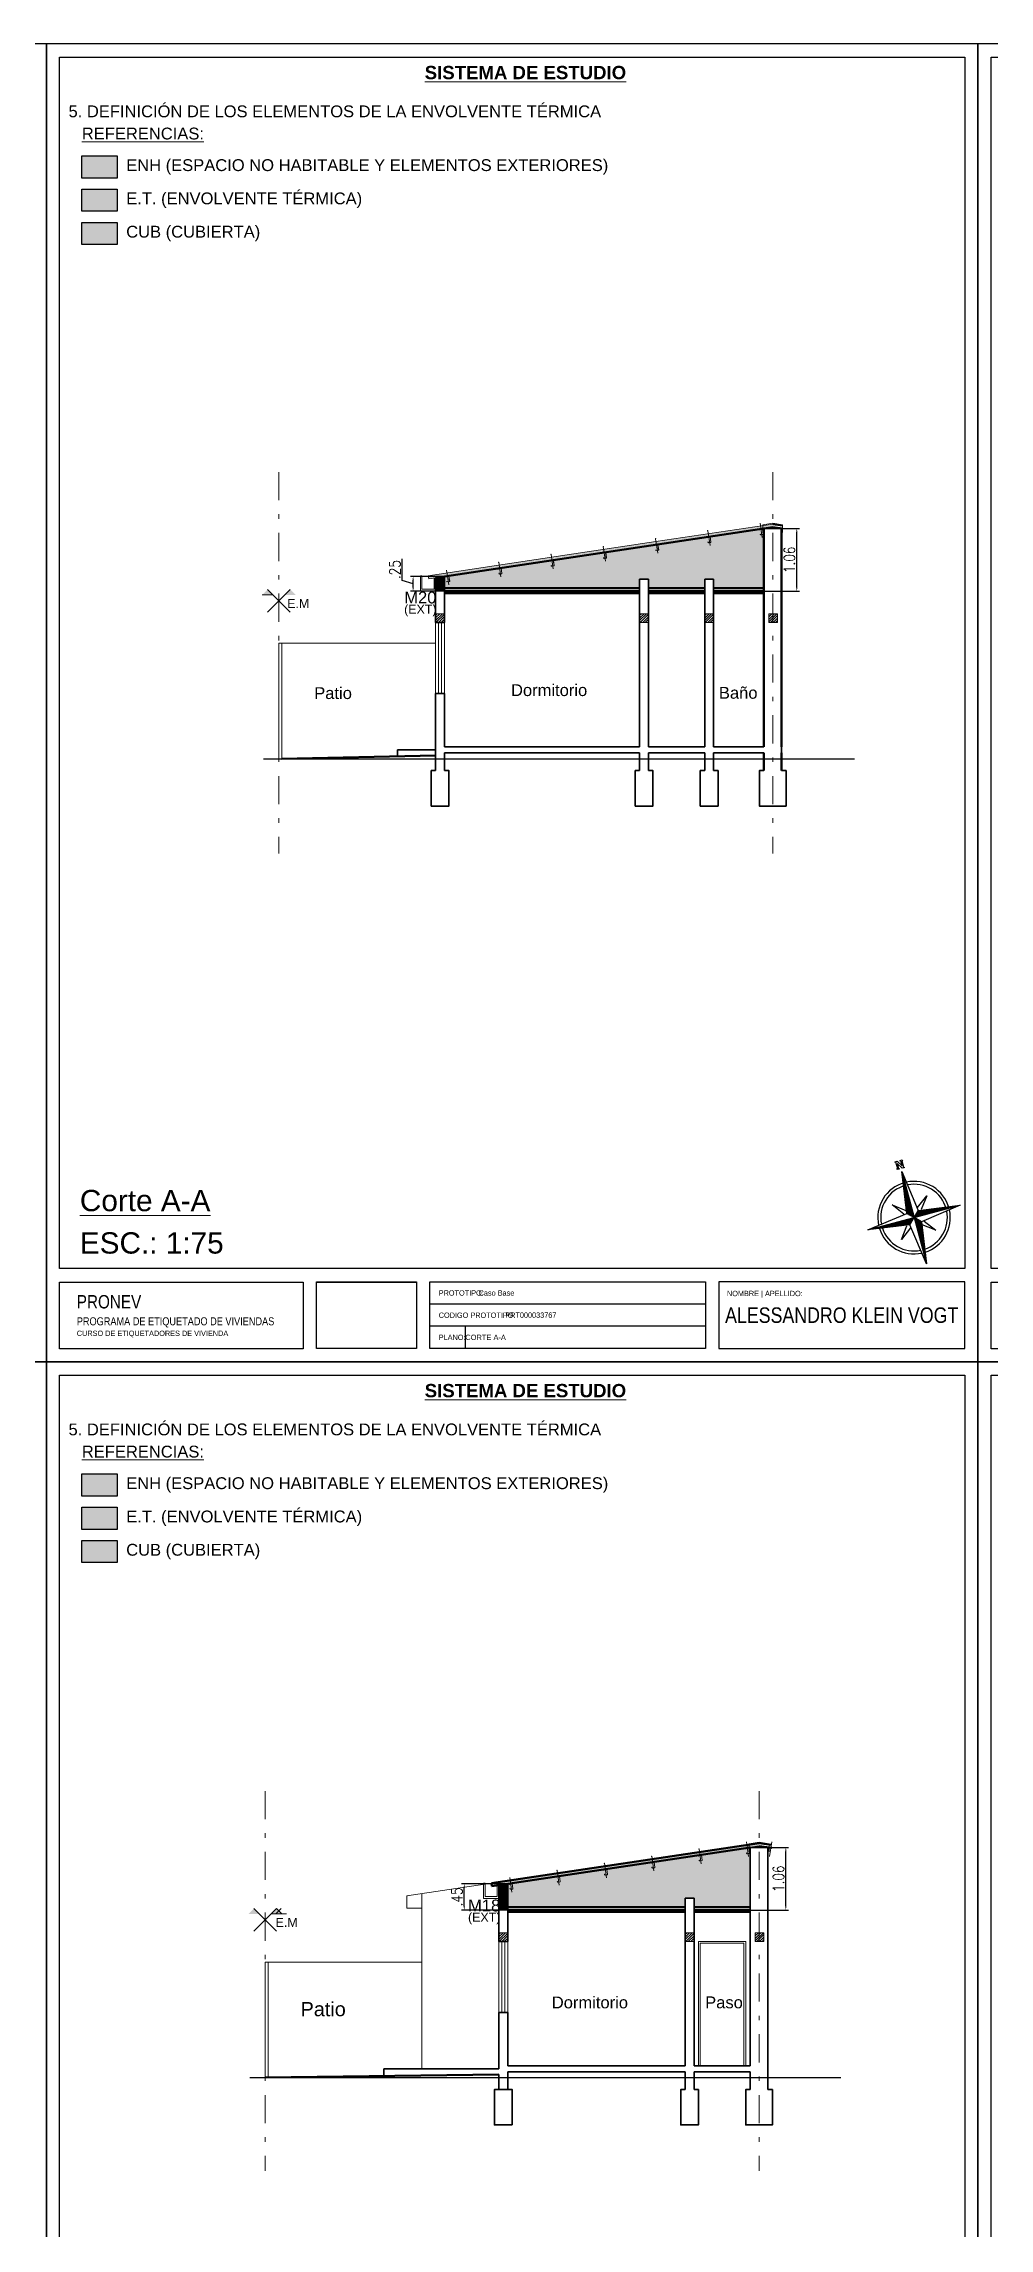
# Model space of a CAD drawing. Header units: millimetres. Extents: x 2761 to 3221, y 1635 to 1962.
# Drawn here: x 3072.72 to 3094.04, y 1783.25 to 1832.47 of the extents above; entities that cross this region are included whole.
import ezdxf
from ezdxf.enums import TextEntityAlignment as Align

# ---------------------------------------------------------------- set-up
doc = ezdxf.new("R2010")
doc.units = ezdxf.units.MM
doc.linetypes.add('DASHDOT', pattern=[25.4, 12.7, -6.35, 0, -6.35])
doc.layers.get('Defpoints').update_dxf_attribs({"lineweight": 5})
for name, color, linetype, lineweight in [('Aberturas', 239, 'Continuous', 18), ('Cotas', 8, 'Continuous', 15), ('Detalles', 3, 'Continuous', 15), ('Ejes', 3, 'DASHDOT', 13), ('Muros', 6, 'Continuous', 50), ('Muros de la envolvente térmica', 5, 'Continuous', 15), ('Textos', 3, 'Continuous', 9), ('Vistas', 1, 'Continuous', 20)]:
    doc.layers.add(name, color=color, linetype=linetype, lineweight=lineweight)
doc.layers.add('Cubiertas de la envolvente térmica', color=7, linetype='Continuous', lineweight=15, true_color=0xe69138)
doc.layers.add('Espacios No Habitables', color=7, linetype='Continuous', lineweight=15, true_color=0xb4a7d6)
doc.layers.add('No View', color=70, linetype='Continuous', plot=False)
doc.styles.add('cotas', font='romans.shx', dxfattribs={"width": 0.8})
doc.styles.get("Standard").update_dxf_attribs({"font": 'arial.ttf'})
doc.linetypes.add('ZIGZAG', pattern='A,0.00254,-5.08,[131,ltypeshp.shx,S=5.08,R=0,X=-5.08,Y=0],-10.16,[131,ltypeshp.shx,S=5.08,R=180,X=5.08,Y=0],-5.08', length=20.32254)
doc.dimstyles.new('Esc 1-75', dxfattribs={"dimtxt": 0.25, "dimasz": 0.09, "dimexe": 0.06, "dimexo": 0, "dimgap": 0.04, "dimtad": 1, "dimlfac": 0.75, "dimzin": 4, "dimdsep": 46, "dimtxsty": 'cotas', "dimcen": 2.5, "dimclrd": 7, "dimclre": 7, "dimclrt": 256, "dimaunit": 1, "dimadec": 0, "dimazin": 0, "dimtfac": 1, "dimtmove": 1, "dimatfit": 3, "dimfxl": 0.06, "dimarcsym": 0})
picture_1 = doc.add_image_def('image1.png', size_in_pixel=(356, 237))

# ---------------------------------------------------------------- blocks, each defined once
blk = doc.blocks.new('Rotulo-PRONEV')
at = {"ltscale": 4}
for p, q in [((14.857, 1.299), (8.644, 1.299)), ((14.857, 0.801), (8.644, 0.801))]:
    blk.add_line(p, q, dxfattribs=at)
for points in [[(20.701, 2.099), (0.299, 2.099), (0.299, 29.398), (20.701, 29.398)], [(0.299, 1.797), (5.789, 1.797), (5.789, 0.294), (0.299, 0.294)], [(14.857, 0.296), (8.644, 0.296), (8.644, 1.8), (14.857, 1.8)], [(20.701, 1.8), (15.156, 1.8), (15.156, 0.296), (20.701, 0.296)]]:
    blk.add_lwpolyline(points, close=True, dxfattribs=at)
at = {"layer": 'No View'}
blk.add_line((9.444, 0.801), (9.444, 0.296), dxfattribs=at)
for points in [[(0, 0), (21, 0), (21, 29.7), (0, 29.7)], [(6.088, 1.793), (8.345, 1.793), (8.345, 0.298), (6.088, 0.298)]]:
    blk.add_lwpolyline(points, close=True, dxfattribs=at)
at = {"lineweight": 0, "insert": (0.685, 1.503), "char_height": 0.1803, "width": 5.63699, "attachment_point": 1, "line_spacing_factor": 0.999934}
blk.add_mtext('{\\fArial Narrow|b0|i0|c0|p34;\\H1.66667x;PRONEV\\P\\H0.6x;PROGRAMA DE ETIQUETADO DE VIVIENDAS \\P\\H0.66667x;CURSO DE ETIQUETADORES DE VIVIENDA}', dxfattribs=at)
at = {"lineweight": 0, "line_spacing_factor": 0.999934}
for s, insert, char_height, attachment_point in [('{\\fArial Narrow|b0|i0|c0|p34;PROTOTIPO:}', (8.844, 1.55), 0.1202, 4), ('{\\fArial Narrow|b0|i0|c0|p34;Caso Base}', (9.744, 1.55), 0.1202, 4), ('{\\fArial Narrow|b0|i0|c0|p34;NOMBRE | APELLIDO:}', (15.342, 1.599), 0.1202, 1), ('{\\fArial Narrow|b0|i0|c0|p34;CODIGO PROTOTIPO}:', (8.844, 1.048), 0.1202, 4), ('{\\fArial Narrow|b0|i0|c0|p34;PRT000033767}', (10.344, 1.05), 0.1202, 4), ('{\\fArial Narrow|b0|i0|c0|p34;ALESSANDRO KLEIN VOGT}', (17.929, 1.048), 0.35, 5), ('{\\fArial Narrow|b0|i0|c0|p34;PLANO}:', (8.844, 0.55), 0.1202, 4)]:
    blk.add_mtext(s, dxfattribs=dict(at, insert=insert, char_height=char_height, attachment_point=attachment_point))
image = blk.add_image(picture_1, insert=(6.088, 0.298), size_in_units=(2.257, 1.502))
image.dxf.flags = 7
blk = doc.blocks.new('*X5')
at = {"color": 0, "linetype": 'ByBlock'}
for p, q in [((-217.53, 160.5), (-217.53, 160.5)), ((-217.52, 160.498), (-217.52, 160.5)), ((-217.51, 160.497), (-217.51, 160.5)), ((-217.5, 160.496), (-217.5, 160.5)), ((-217.49, 160.494), (-217.49, 160.5)), ((-217.48, 160.493), (-217.48, 160.5)), ((-217.47, 160.491), (-217.47, 160.5)), ((-217.46, 160.49), (-217.46, 160.5)), ((-217.45, 160.488), (-217.45, 160.5)), ((-217.44, 160.487), (-217.44, 160.5)), ((-217.43, 160.486), (-217.43, 160.5)), ((-217.42, 160.484), (-217.42, 160.5)), ((-217.41, 160.483), (-217.41, 160.5)), ((-217.4, 160.481), (-217.4, 160.5)), ((-217.39, 160.48), (-217.39, 160.5)), ((-217.38, 160.478), (-217.38, 160.5)), ((-217.37, 160.477), (-217.37, 160.5)), ((-217.36, 160.476), (-217.36, 160.5)), ((-217.35, 160.474), (-217.35, 160.5)), ((-217.34, 160.473), (-217.34, 160.5)), ((-217.33, 160.471), (-217.33, 160.5)), ((-217.32, 160.47), (-217.32, 160.5)), ((-217.31, 160.468), (-217.31, 160.5)), ((-217.3, 160.467), (-217.3, 160.5)), ((-217.29, 160.466), (-217.29, 160.5)), ((-217.28, 160.464), (-217.28, 160.5)), ((-217.27, 160.463), (-217.27, 160.5)), ((-217.26, 160.461), (-217.26, 160.5)), ((-217.25, 160.46), (-217.25, 160.5)), ((-217.24, 160.458), (-217.24, 160.5)), ((-217.23, 160.457), (-217.23, 160.5)), ((-217.22, 160.456), (-217.22, 160.5)), ((-217.21, 160.454), (-217.21, 160.5)), ((-217.2, 160.453), (-217.2, 160.5)), ((-217.19, 160.451), (-217.19, 160.5)), ((-217.18, 160.45), (-217.18, 160.5)), ((-217.17, 160.448), (-217.17, 160.5)), ((-217.16, 160.447), (-217.16, 160.5)), ((-217.15, 160.446), (-217.15, 160.5)), ((-217.14, 160.444), (-217.14, 160.5)), ((-217.13, 160.443), (-217.13, 160.5)), ((-217.12, 160.441), (-217.12, 160.5)), ((-217.11, 160.44), (-217.11, 160.5)), ((-217.1, 160.438), (-217.1, 160.5)), ((-217.09, 160.441), (-217.09, 160.5)), ((-217.08, 160.451), (-217.08, 160.5)), ((-217.07, 160.461), (-217.07, 160.5)), ((-217.06, 160.471), (-217.06, 160.5)), ((-217.05, 160.481), (-217.05, 160.5)), ((-217.04, 160.491), (-217.04, 160.5))]:
    blk.add_line(p, q, dxfattribs=at)
blk = doc.blocks.new('Sbpln014')
at = {"color": 0, "linetype": 'ByBlock'}
for p, q in [((-0.156, 0.156), (0, 1.25)), ((0, 1.25), (0.156, 0.156)), ((0, 1.25), (0, 0)), ((-1.25, 0), (-0.156, 0.156)), ((-0.156, -0.156), (-1.25, 0)), ((0, 0), (-1.25, 0)), ((-0.234, 0.156), (-0.469, 0.469)), ((-0.469, 0.469), (-0.156, 0.234)), ((-0.156, 0.156), (0, 0)), ((-0.156, -0.156), (0, 0)), ((0, 0), (0.156, 0.156)), ((0, 0), (0.156, -0.156)), ((0, 0), (0, -1.25)), ((1.25, 0), (0, 0)), ((0.156, 0.234), (0.469, 0.469)), ((0.156, 0.156), (1.25, 0)), ((0.469, 0.469), (0.234, 0.156)), ((-0.469, -0.469), (-0.234, -0.156)), ((-0.156, -0.234), (-0.469, -0.469)), ((0, -1.25), (-0.156, -0.156)), ((0.156, -0.156), (0, -1.25)), ((1.25, 0), (0.156, -0.156)), ((0.469, -0.469), (0.156, -0.234)), ((0.234, -0.156), (0.469, -0.469))]:
    blk.add_line(p, q, dxfattribs=at)
blk.add_lwpolyline([(1.348, 0.064), (1.348, 0.044), (1.328, 0.044), (1.328, 0.103), (1.348, 0.103), (1.348, 0.083), (1.523, 0.083), (1.523, 0.103), (1.543, 0.103), (1.543, 0.044), (1.387, -0.053), (1.523, -0.053), (1.523, -0.034), (1.543, -0.034), (1.543, -0.092), (1.523, -0.092), (1.523, -0.073), (1.348, -0.073), (1.348, -0.092), (1.328, -0.092), (1.328, -0.034), (1.484, 0.064), (1.348, 0.064)], dxfattribs=at)
for radius, start, end in [(0.95, 92.5891, 177.4109), (0.873, 93.5464, 176.4536), (0.95, 0, 87.4109), (0.873, 0, 86.4536), (0.95, 182.5891, 267.4109), (0.873, 183.5464, 266.4536), (0.95, 270, 357.4109), (0.873, 270, 356.4536)]:
    blk.add_arc((0, 0), radius, start, end, dxfattribs=at)
for p, xscale, yscale, zscale, rotation in [((-401.25, -542.578), 2.499999999999996, 2.499999999999996, 2.499999999999996, 270), ((-542.578, 401.25), 2.5, 2.5, 2.5, 180), ((401.25, 542.578), 2.5, 2.5, 2.5, 90)]:
    blk.add_blockref('*X5', p, dxfattribs=dict(at, xscale=xscale, yscale=yscale, zscale=zscale, rotation=rotation))
at = {"color": 0, "linetype": 'ByBlock', "xscale": 2.5, "yscale": 2.5, "zscale": 2.5}
blk.add_blockref('*X5', (542.578, -401.25), dxfattribs=at)
blk = doc.blocks.new('PCF C N10')
at = {"color": 0}
for p, q in [((-0.025, 0.008), (-0.025, 0.092)), ((-0.023, 0.008), (-0.023, 0.092)), ((0.017, 0.1), (-0.017, 0.1)), ((0.017, 0.098), (-0.017, 0.098)), ((0.017, 0.002), (-0.017, 0.002)), ((0.017, 0), (-0.017, 0)), ((0.023, 0.085), (0.023, 0.092)), ((0.023, 0.085), (0.025, 0.085)), ((0.023, 0.008), (0.023, 0.015)), ((0.023, 0.015), (0.025, 0.015)), ((0.025, 0.085), (0.025, 0.092)), ((0.025, 0.008), (0.025, 0.015))]:
    blk.add_line(p, q, dxfattribs=at)
for centre, radius, start, end in [((-0.017, 0.092), 0.008, 90, 180), ((-0.017, 0.008), 0.008, 180, 270), ((-0.017, 0.092), 0.006, 90, 180), ((-0.017, 0.008), 0.006, 180, 270), ((0.017, 0.092), 0.008, 360, 90), ((0.017, 0.092), 0.006, 360, 90), ((0.017, 0.008), 0.008, 270, 360), ((0.017, 0.008), 0.006, 270, 360)]:
    blk.add_arc(centre, radius, start, end, dxfattribs=at)
blk = doc.blocks.new('*D378')
at = {"layer": 'Defpoints', "color": 0, "transparency": 16777216}
for p in [(3082.203, 1791.009), (3083.183, 1791.009), (3083.183, 1790.413)]:
    blk.add_point(p, dxfattribs=at)
at = {"layer": 'No View', "color": 7, "lineweight": -2, "transparency": 16777216}
for p, q in [((3083.183, 1791.009), (3082.143, 1791.009)), ((3082.203, 1790.503), (3082.203, 1790.919)), ((3083.183, 1790.413), (3082.143, 1790.413))]:
    blk.add_line(p, q, dxfattribs=at)
at = {"layer": 'No View', "color": 7, "transparency": 16777216}
for points in [[(3082.188, 1790.919), (3082.218, 1790.919), (3082.203, 1791.009)], [(3082.188, 1790.503), (3082.218, 1790.503), (3082.203, 1790.413)]]:
    blk.add_solid(points, dxfattribs=at)
at = {"layer": 'No View', "transparency": 16777216, "insert": (3082.038, 1790.711), "char_height": 0.25, "attachment_point": 5, "rotation": 90, "style": 'cotas'}
blk.add_mtext('.45', dxfattribs=at)
blk = doc.blocks.new('*D379')
at = {"layer": 'Defpoints', "color": 0, "transparency": 16777216}
for p in [(3088.65, 1791.829), (3089.452, 1791.829), (3088.65, 1790.413)]:
    blk.add_point(p, dxfattribs=at)
at = {"layer": 'No View', "color": 7, "lineweight": -2, "transparency": 16777216}
for p, q in [((3088.65, 1791.829), (3089.512, 1791.829)), ((3089.452, 1790.503), (3089.452, 1791.739)), ((3088.65, 1790.413), (3089.512, 1790.413))]:
    blk.add_line(p, q, dxfattribs=at)
at = {"layer": 'No View', "color": 7, "transparency": 16777216}
for points in [[(3089.437, 1791.739), (3089.467, 1791.739), (3089.452, 1791.829)], [(3089.437, 1790.503), (3089.467, 1790.503), (3089.452, 1790.413)]]:
    blk.add_solid(points, dxfattribs=at)
at = {"layer": 'No View', "transparency": 16777216, "insert": (3089.287, 1791.121), "char_height": 0.25, "attachment_point": 5, "rotation": 90, "style": 'cotas'}
blk.add_mtext('1.06', dxfattribs=at)
blk = doc.blocks.new('*D380')
at = {"layer": 'Cotas', "color": 7, "lineweight": -2, "transparency": 16777216}
for p, q in [((3080.805, 1820.375), (3080.805, 1820.864)), ((3081.05, 1820.301), (3080.805, 1820.375)), ((3081.757, 1820.469), (3080.99, 1820.469)), ((3081.05, 1820.223), (3081.05, 1820.379)), ((3081.757, 1820.133), (3080.99, 1820.133))]:
    blk.add_line(p, q, dxfattribs=at)
at = {"layer": 'Cotas', "color": 7, "transparency": 16777216}
for points in [[(3081.035, 1820.379), (3081.065, 1820.379), (3081.05, 1820.469)], [(3081.035, 1820.223), (3081.065, 1820.223), (3081.05, 1820.133)]]:
    blk.add_solid(points, dxfattribs=at)
at = {"layer": 'Defpoints', "color": 0, "transparency": 16777216}
for p in [(3081.05, 1820.469), (3081.757, 1820.469), (3081.757, 1820.133)]:
    blk.add_point(p, dxfattribs=at)
at = {"layer": 'Cotas', "transparency": 16777216, "insert": (3080.64, 1820.62), "char_height": 0.25, "attachment_point": 5, "rotation": 90, "style": 'cotas'}
blk.add_mtext('.25', dxfattribs=at)
blk = doc.blocks.new('*D381')
at = {"layer": 'Cotas', "color": 7, "lineweight": -2, "transparency": 16777216}
for p, q in [((3088.957, 1821.549), (3089.759, 1821.549)), ((3089.699, 1820.223), (3089.699, 1821.459)), ((3088.957, 1820.133), (3089.759, 1820.133))]:
    blk.add_line(p, q, dxfattribs=at)
at = {"layer": 'Cotas', "color": 7, "transparency": 16777216}
for points in [[(3089.684, 1821.459), (3089.714, 1821.459), (3089.699, 1821.549)], [(3089.684, 1820.223), (3089.714, 1820.223), (3089.699, 1820.133)]]:
    blk.add_solid(points, dxfattribs=at)
at = {"layer": 'Defpoints', "color": 0, "transparency": 16777216}
for p in [(3088.957, 1821.549), (3089.699, 1821.549), (3088.957, 1820.133)]:
    blk.add_point(p, dxfattribs=at)
at = {"layer": 'Cotas', "transparency": 16777216, "insert": (3089.534, 1820.841), "char_height": 0.25, "attachment_point": 5, "rotation": 90, "style": 'cotas'}
blk.add_mtext('1.06', dxfattribs=at)

msp = doc.modelspace()

# ---------------------------------------------------------------- hatches: boundary and pattern name
at = {"layer": 'Cubiertas de la envolvente térmica', "lineweight": 20, "transparency": 33554559}
h = msp.add_hatch(color=256, dxfattribs=at)
h.dxf.hatch_style = 1
h.paths.add_polyline_path([(3074.382, 1828.445), (3073.582, 1828.445), (3073.582, 1827.945), (3074.382, 1827.945)])
h = msp.add_hatch(color=256, dxfattribs=at)
h.dxf.hatch_style = 1
h.paths.add_polyline_path([(3087.624, 1820.133), (3086.357, 1820.133), (3086.357, 1820.093), (3087.624, 1820.093)])
h.paths.add_polyline_path([(3088.957, 1820.133), (3087.824, 1820.133), (3087.824, 1820.093), (3088.957, 1820.093)])
h.paths.add_polyline_path([(3086.157, 1820.133), (3081.757, 1820.133), (3081.757, 1820.093), (3086.157, 1820.093)])
h = msp.add_hatch(color=256, dxfattribs=at)
h.dxf.hatch_style = 1
h.paths.add_polyline_path([(3074.382, 1798.745), (3073.582, 1798.745), (3073.582, 1798.245), (3074.382, 1798.245)])
h = msp.add_hatch(color=256, dxfattribs=at)
h.dxf.hatch_style = 1
h.paths.add_polyline_path([(3087.183, 1790.413), (3083.183, 1790.413), (3083.183, 1790.373), (3087.183, 1790.373)])
h.paths.add_polyline_path([(3088.65, 1790.413), (3087.383, 1790.413), (3087.383, 1790.373), (3088.65, 1790.373)])
at = {"layer": 'Detalles', "lineweight": 20, "true_color": 0xc7c8ca}
h = msp.add_hatch(dxfattribs=at)
h.set_pattern_fill('_USER', color=9, scale=0.039999, angle=45, pattern_type=0)
h.set_pattern_definition([(45, (2850.59086, 580.14326), (-0.0282835641, 0.0282835641), [])])
h.paths.add_polyline_path([(3081.557, 1819.627), (3081.557, 1819.427), (3081.757, 1819.427), (3081.757, 1819.627)])
h = msp.add_hatch(dxfattribs=at)
h.set_pattern_fill('_USER', color=9, scale=0.039999, angle=45, pattern_type=0)
h.set_pattern_definition([(45, (2846.257635, 580.14326), (-0.0282835641, 0.0282835641), [])])
h.paths.add_polyline_path([(3086.157, 1819.627), (3086.157, 1819.427), (3086.357, 1819.427), (3086.357, 1819.627)])
h = msp.add_hatch(dxfattribs=at)
h.set_pattern_fill('_USER', color=9, scale=0.039999, angle=45, pattern_type=0)
h.set_pattern_definition([(45, (2847.724265, 580.14326), (-0.0282835641, 0.0282835641), [])])
h.paths.add_polyline_path([(3087.624, 1819.627), (3087.624, 1819.427), (3087.824, 1819.427), (3087.824, 1819.627)])
h = msp.add_hatch(dxfattribs=at)
h.set_pattern_fill('_USER', color=9, scale=0.039999, angle=45, pattern_type=0)
h.set_pattern_definition([(45, (2908.965404, 610.326742), (-0.0282835641, 0.0282835641), [])])
h.paths.add_polyline_path([(3089.068, 1819.627), (3089.068, 1819.427), (3089.268, 1819.427), (3089.268, 1819.627)])
h = msp.add_hatch(dxfattribs=at)
h.set_pattern_fill('_USER', color=9, scale=0.039999, angle=45, pattern_type=0)
h.set_pattern_definition([(45, (2852.0168, 550.42326), (-0.0282835641, 0.0282835641), [])])
h.paths.add_polyline_path([(3082.983, 1789.907), (3082.983, 1789.707), (3083.183, 1789.707), (3083.183, 1789.907)])
h = msp.add_hatch(dxfattribs=at)
h.set_pattern_fill('_USER', color=9, scale=0.039999, angle=45, pattern_type=0)
h.set_pattern_definition([(45, (2847.283583, 550.42326), (-0.0282835641, 0.0282835641), [])])
h.paths.add_polyline_path([(3087.183, 1789.907), (3087.183, 1789.707), (3087.383, 1789.707), (3087.383, 1789.907)])
h = msp.add_hatch(dxfattribs=at)
h.set_pattern_fill('_USER', color=9, scale=0.039999, angle=45, pattern_type=0)
h.set_pattern_definition([(45, (2908.658053, 580.606743), (-0.0282835641, 0.0282835641), [])])
h.paths.add_polyline_path([(3088.76, 1789.907), (3088.76, 1789.707), (3088.96, 1789.707), (3088.96, 1789.907)])
at = {"layer": 'Espacios No Habitables', "transparency": 33554559}
h = msp.add_hatch(color=256, dxfattribs=at)
h.dxf.hatch_style = 1
h.paths.add_polyline_path([(3074.382, 1829.945), (3073.582, 1829.945), (3073.582, 1829.445), (3074.382, 1829.445)])
h = msp.add_hatch(color=256, dxfattribs=at)
h.dxf.hatch_style = 1
h.paths.add_polyline_path([(3089.157, 1821.579), (3089.147, 1821.645), (3086.525, 1821.252), (3083.126, 1820.742), (3081.392, 1820.482), (3081.402, 1820.416), (3081.557, 1820.439), (3081.757, 1820.469)])
h.paths.add_polyline_path([(3088.957, 1821.473), (3088.933, 1821.459), (3088.933, 1821.546), (3081.757, 1820.469), (3081.757, 1820.2), (3086.157, 1820.2), (3086.157, 1820.403), (3086.357, 1820.403), (3086.357, 1820.2), (3087.624, 1820.2), (3087.624, 1820.403), (3087.824, 1820.403), (3087.824, 1820.2), (3088.957, 1820.2)])
h.paths.add_polyline_path([(3085.354, 1820.874), (3085.399, 1820.881, 0.414214), (3085.408, 1820.893), (3085.392, 1821.004), (3085.389, 1821.003), (3085.406, 1820.893, -0.414214), (3085.399, 1820.883), (3085.354, 1820.877)], flags=16)
h.paths.add_polyline_path([(3085.328, 1820.994), (3085.327, 1820.985), (3085.33, 1820.985)], flags=16)
h.paths.add_polyline_path([(3086.506, 1821.171), (3086.505, 1821.161), (3086.508, 1821.162)], flags=16)
h.paths.add_polyline_path([(3086.567, 1821.18), (3086.584, 1821.069, -0.414214), (3086.577, 1821.06), (3086.532, 1821.053), (3086.532, 1821.051), (3086.577, 1821.057, 0.414214), (3086.586, 1821.07), (3086.57, 1821.18)], flags=16)
h.paths.add_polyline_path([(3084.176, 1820.697), (3084.221, 1820.704, 0.414214), (3084.23, 1820.716), (3084.214, 1820.827), (3084.211, 1820.827), (3084.228, 1820.716, -0.414214), (3084.221, 1820.707), (3084.176, 1820.7)], flags=16)
h.paths.add_polyline_path([(3084.15, 1820.817), (3084.149, 1820.808), (3084.152, 1820.808)], flags=16)
h.paths.add_polyline_path([(3087.684, 1821.348), (3087.683, 1821.338), (3087.686, 1821.338)], flags=16)
h.paths.add_polyline_path([(3087.745, 1821.357), (3087.762, 1821.246, -0.414214), (3087.755, 1821.237), (3087.71, 1821.23), (3087.71, 1821.227), (3087.755, 1821.234, 0.414214), (3087.764, 1821.246), (3087.748, 1821.357)], flags=16)
h.paths.add_polyline_path([(3082.998, 1820.521), (3083.043, 1820.527, 0.414214), (3083.052, 1820.54), (3083.036, 1820.65), (3083.033, 1820.65), (3083.05, 1820.539, -0.414214), (3083.043, 1820.53), (3082.998, 1820.523)], flags=16)
h.paths.add_polyline_path([(3082.972, 1820.641), (3082.971, 1820.631), (3082.974, 1820.632)], flags=16)
h.paths.add_polyline_path([(3088.879, 1821.414, 0.414214), (3088.888, 1821.407), (3088.933, 1821.411), (3088.888, 1821.407, -0.414214), (3088.879, 1821.414), (3088.875, 1821.422)], flags=16)
h.paths.add_polyline_path([(3088.861, 1821.515), (3088.864, 1821.515), (3088.862, 1821.524)], flags=16)
h.paths.add_polyline_path([(3081.82, 1820.344), (3081.865, 1820.351, 0.414214), (3081.874, 1820.363), (3081.858, 1820.474), (3081.855, 1820.473), (3081.872, 1820.362, -0.414214), (3081.865, 1820.353), (3081.82, 1820.347)], flags=16)
h.paths.add_polyline_path([(3081.794, 1820.464), (3081.793, 1820.454), (3081.796, 1820.455)], flags=16)
h = msp.add_hatch(color=256, dxfattribs=at)
h.dxf.hatch_style = 1
h.paths.add_polyline_path([(3074.382, 1800.245), (3073.582, 1800.245), (3073.582, 1799.745), (3074.382, 1799.745)])
h = msp.add_hatch(color=256, dxfattribs=at)
h.dxf.hatch_style = 1
h.paths.add_polyline_path([(3088.65, 1791.829), (3088.85, 1791.859), (3088.85, 1791.927), (3082.818, 1791.022), (3082.828, 1790.956), (3082.983, 1790.979), (3083.183, 1791.009)])
h.paths.add_polyline_path([(3088.65, 1791.753), (3088.626, 1791.739), (3088.626, 1791.826), (3083.183, 1791.009), (3083.183, 1790.48), (3087.183, 1790.48), (3087.183, 1790.683), (3087.383, 1790.683), (3087.383, 1790.48), (3088.65, 1790.48)])
at = {"layer": 'Muros de la envolvente térmica'}
h = msp.add_hatch(color=256, dxfattribs=at)
h.dxf.hatch_style = 1
h.paths.add_polyline_path([(3073.582, 1829.195), (3073.582, 1828.695), (3074.382, 1828.695), (3074.382, 1829.195)])
at = {"layer": 'Muros de la envolvente térmica', "lineweight": 20}
h = msp.add_hatch(color=256, dxfattribs=at)
h.dxf.hatch_style = 1
h.paths.add_polyline_path([(3081.757, 1820.469), (3081.557, 1820.439), (3081.557, 1820.133), (3081.757, 1820.133)])
at = {"layer": 'Muros de la envolvente térmica'}
h = msp.add_hatch(color=256, dxfattribs=at)
h.dxf.hatch_style = 1
h.paths.add_polyline_path([(3073.582, 1799.495), (3073.582, 1798.995), (3074.382, 1798.995), (3074.382, 1799.495)])
at = {"layer": 'Muros de la envolvente térmica', "lineweight": 20}
h = msp.add_hatch(color=256, dxfattribs=at)
h.dxf.hatch_style = 1
h.paths.add_polyline_path([(3083.183, 1791.009), (3082.983, 1790.979), (3082.983, 1790.413), (3083.183, 1790.413)])
at = {"layer": 'Textos', "true_color": 0xc7c8ca}
h = msp.add_hatch(color=9, dxfattribs=at)
h.paths.add_polyline_path([(3077.77, 1820.174), (3077.65, 1820.051), (3077.892, 1820.051)])
h.paths.add_polyline_path([(3078.282, 1820.174), (3078.159, 1820.051), (3078.401, 1820.051)])
h = msp.add_hatch(color=9, dxfattribs=at)
h.paths.add_polyline_path([(3077.461, 1790.454), (3077.341, 1790.331), (3077.583, 1790.331)])
h.paths.add_polyline_path([(3077.972, 1790.454), (3077.85, 1790.331), (3078.091, 1790.331)])

# ---------------------------------------------------------------- linework, layer by layer
at = {"layer": 'Aberturas', "color": 9, "true_color": 0xc7c8ca}
for p, q in [((3081.557, 1819.427), (3081.557, 1817.827)), ((3081.624, 1819.427), (3081.624, 1817.827)), ((3081.69, 1819.427), (3081.69, 1817.827)), ((3081.757, 1819.427), (3081.757, 1817.827)), ((3082.983, 1789.707), (3082.983, 1788.107)), ((3083.05, 1789.707), (3083.05, 1788.107)), ((3083.116, 1789.707), (3083.116, 1788.107)), ((3083.183, 1789.707), (3083.183, 1788.107))]:
    msp.add_line(p, q, dxfattribs=at)
for points in [[(3088.548, 1786.907), (3087.481, 1786.907), (3087.481, 1789.707), (3088.548, 1789.707)], [(3088.508, 1786.907), (3087.521, 1786.907), (3087.521, 1789.667), (3088.508, 1789.667)]]:
    msp.add_lwpolyline(points, close=True, dxfattribs=at)
at = {"layer": 'Cotas', "color": 9, "lineweight": 50, "true_color": 0xc7c8ca}
for p, q in [((3088.957, 1821.549), (3088.957, 1816.627)), ((3089.357, 1821.549), (3089.357, 1816.627)), ((3088.957, 1816.493), (3088.957, 1816.093)), ((3089.357, 1816.493), (3089.357, 1816.093))]:
    msp.add_line(p, q, dxfattribs=at)
at = {"layer": 'Detalles', "color": 9, "lineweight": 20, "true_color": 0xc7c8ca}
for p, q in [((3087.743, 1821.165), (3087.693, 1821.495)), ((3088.921, 1821.342), (3088.871, 1821.671)), ((3084.209, 1820.635), (3084.159, 1820.964)), ((3085.387, 1820.812), (3085.337, 1821.141)), ((3086.565, 1820.988), (3086.515, 1821.318)), ((3081.853, 1820.281), (3081.803, 1820.611)), ((3083.031, 1820.458), (3082.981, 1820.788)), ((3088.613, 1791.622), (3088.564, 1791.951)), ((3089.086, 1791.622), (3089.135, 1791.951)), ((3085.412, 1791.141), (3085.363, 1791.471)), ((3086.479, 1791.302), (3086.43, 1791.631)), ((3087.546, 1791.462), (3087.497, 1791.791)), ((3083.279, 1790.821), (3083.229, 1791.151)), ((3084.346, 1790.981), (3084.296, 1791.311))]:
    msp.add_line(p, q, dxfattribs=at)
at = {"layer": 'Detalles', "color": 9, "lineweight": 50, "true_color": 0xc7c8ca}
for p, q in [((3081.557, 1816.433), (3078.093, 1816.36)), ((3082.983, 1786.713), (3077.716, 1786.64))]:
    msp.add_line(p, q, dxfattribs=at)
at = {"layer": 'Detalles', "color": 9, "lineweight": 20, "true_color": 0xc7c8ca}
for points in [[(3089.157, 1821.647), (3089.157, 1821.666), (3088.933, 1821.627), (3088.933, 1821.459), (3088.957, 1821.473)], [(3089.157, 1821.647), (3089.157, 1821.666), (3089.38, 1821.629), (3089.38, 1821.459), (3089.357, 1821.473)], [(3081.521, 1820.434), (3081.521, 1820.179), (3081.247, 1820.179), (3081.247, 1820.484), (3081.214, 1820.484), (3081.214, 1820.14), (3081.557, 1820.14)], [(3088.85, 1791.927), (3088.85, 1791.946), (3088.626, 1791.907), (3088.626, 1791.739), (3088.65, 1791.753)], [(3088.85, 1791.927), (3088.85, 1791.946), (3089.073, 1791.909), (3089.073, 1791.739), (3089.05, 1791.753)], [(3082.947, 1790.974), (3082.947, 1790.719), (3082.673, 1790.719), (3082.673, 1791.024), (3082.64, 1791.024), (3082.64, 1790.68), (3082.983, 1790.68)]]:
    msp.add_lwpolyline(points, dxfattribs=at)
for points in [[(3081.757, 1819.427), (3081.557, 1819.427), (3081.557, 1819.627), (3081.757, 1819.627)], [(3086.357, 1819.427), (3086.157, 1819.427), (3086.157, 1819.627), (3086.357, 1819.627)], [(3087.824, 1819.427), (3087.624, 1819.427), (3087.624, 1819.627), (3087.824, 1819.627)], [(3089.268, 1819.427), (3089.068, 1819.427), (3089.068, 1819.627), (3089.268, 1819.627)], [(3083.183, 1789.707), (3082.983, 1789.707), (3082.983, 1789.907), (3083.183, 1789.907)], [(3087.383, 1789.707), (3087.183, 1789.707), (3087.183, 1789.907), (3087.383, 1789.907)], [(3088.96, 1789.707), (3088.76, 1789.707), (3088.76, 1789.907), (3088.96, 1789.907)]]:
    msp.add_lwpolyline(points, close=True, dxfattribs=at)
for p in [(3087.693, 1821.495), (3084.159, 1820.964), (3085.337, 1821.141), (3086.515, 1821.318), (3082.981, 1820.788), (3085.363, 1791.471), (3086.43, 1791.631), (3087.497, 1791.791), (3084.296, 1791.311)]:
    msp.add_point(p, dxfattribs=at)
at = {"layer": 'Ejes', "color": 9, "ltscale": 0.05, "true_color": 0xc7c8ca}
for p, q in [((3078.026, 1822.819), (3078.026, 1814.221)), ((3089.157, 1822.819), (3089.157, 1814.221)), ((3077.716, 1793.099), (3077.716, 1784.541)), ((3088.85, 1793.099), (3088.85, 1784.541))]:
    msp.add_line(p, q, dxfattribs=at)
at = {"layer": 'Muros', "color": 9, "true_color": 0xc7c8ca}
for p, q in [((3089.157, 1821.579), (3081.757, 1820.469)), ((3089.157, 1821.647), (3089.38, 1821.613)), ((3089.157, 1821.579), (3089.38, 1821.546)), ((3081.757, 1820.133), (3086.157, 1820.133)), ((3081.757, 1820.093), (3086.157, 1820.093)), ((3086.357, 1820.133), (3087.624, 1820.133)), ((3086.357, 1820.093), (3087.624, 1820.093)), ((3087.824, 1820.133), (3088.957, 1820.133)), ((3087.824, 1820.093), (3088.957, 1820.093)), ((3088.85, 1791.927), (3082.818, 1791.022)), ((3088.65, 1791.829), (3083.183, 1791.009)), ((3088.85, 1791.927), (3089.125, 1791.885)), ((3088.85, 1791.859), (3089.138, 1791.816)), ((3082.818, 1791.022), (3082.828, 1790.956)), ((3082.983, 1790.979), (3082.828, 1790.956)), ((3083.183, 1790.413), (3087.183, 1790.413)), ((3083.183, 1790.373), (3087.183, 1790.373)), ((3087.383, 1790.413), (3088.65, 1790.413)), ((3087.383, 1790.373), (3088.65, 1790.373))]:
    msp.add_line(p, q, dxfattribs=at)
at = {"layer": 'Muros', "color": 9, "lineweight": 35, "true_color": 0xc7c8ca}
for p, q in [((3089.157, 1821.579), (3088.957, 1821.549)), ((3088.957, 1821.549), (3088.957, 1816.627)), ((3089.157, 1821.579), (3089.357, 1821.549)), ((3089.357, 1821.549), (3089.357, 1816.093)), ((3086.157, 1820.403), (3086.157, 1816.627)), ((3086.357, 1820.403), (3086.157, 1820.403)), ((3086.357, 1820.403), (3086.357, 1816.627)), ((3087.624, 1820.403), (3087.624, 1816.627)), ((3087.624, 1820.403), (3087.824, 1820.403)), ((3087.824, 1820.403), (3087.824, 1816.627)), ((3081.757, 1819.427), (3081.557, 1819.427)), ((3081.757, 1817.827), (3081.557, 1817.827)), ((3081.557, 1816.56), (3080.699, 1816.56)), ((3080.699, 1816.56), (3080.699, 1816.413)), ((3086.157, 1816.627), (3081.757, 1816.627)), ((3086.157, 1816.493), (3081.757, 1816.493)), ((3086.157, 1816.493), (3086.157, 1816.093)), ((3086.357, 1816.627), (3087.624, 1816.627)), ((3086.357, 1816.493), (3086.357, 1816.093)), ((3086.357, 1816.493), (3087.624, 1816.493)), ((3087.624, 1816.493), (3087.624, 1816.093)), ((3088.957, 1816.627), (3087.824, 1816.627)), ((3087.824, 1816.493), (3087.824, 1816.093)), ((3088.957, 1816.493), (3087.824, 1816.493)), ((3088.957, 1816.493), (3088.957, 1816.093)), ((3088.85, 1791.859), (3088.65, 1791.829)), ((3088.65, 1791.829), (3088.65, 1786.907)), ((3088.85, 1791.859), (3089.05, 1791.829)), ((3089.05, 1791.829), (3089.05, 1786.373)), ((3087.183, 1790.683), (3087.183, 1786.907)), ((3087.183, 1790.683), (3087.383, 1790.683)), ((3087.383, 1790.683), (3087.383, 1786.907)), ((3083.183, 1789.707), (3082.983, 1789.707)), ((3083.183, 1788.107), (3082.983, 1788.107)), ((3087.183, 1786.907), (3083.183, 1786.907)), ((3088.65, 1786.907), (3087.383, 1786.907)), ((3082.983, 1786.84), (3080.392, 1786.84)), ((3080.392, 1786.84), (3080.392, 1786.681)), ((3087.183, 1786.773), (3083.183, 1786.773)), ((3087.183, 1786.773), (3087.183, 1786.373)), ((3087.383, 1786.773), (3087.383, 1786.373)), ((3088.65, 1786.773), (3087.383, 1786.773)), ((3088.65, 1786.773), (3088.65, 1786.373))]:
    msp.add_line(p, q, dxfattribs=at)
at = {"layer": 'Muros', "color": 9, "linetype": 'ZIGZAG', "ltscale": 0.003, "true_color": 0xc7c8ca}
for p, q in [((3081.757, 1820.2), (3086.157, 1820.2)), ((3086.357, 1820.2), (3087.624, 1820.2)), ((3087.824, 1820.2), (3088.957, 1820.2)), ((3083.183, 1790.48), (3087.183, 1790.48)), ((3087.383, 1790.48), (3088.65, 1790.48))]:
    msp.add_line(p, q, dxfattribs=at)
at = {"layer": 'Muros', "color": 9, "lineweight": 35, "true_color": 0xc7c8ca}
for points in [[(3081.557, 1819.427), (3081.557, 1820.439), (3081.757, 1820.469), (3081.757, 1819.427)], [(3081.557, 1816.093), (3081.557, 1817.827)], [(3081.757, 1817.827), (3081.757, 1816.627)], [(3081.757, 1816.493), (3081.757, 1816.093)], [(3081.757, 1816.093), (3081.857, 1816.093), (3081.857, 1815.294), (3081.457, 1815.294), (3081.457, 1816.093), (3081.557, 1816.093)], [(3086.357, 1816.093), (3086.457, 1816.093), (3086.457, 1815.294), (3086.057, 1815.294), (3086.057, 1816.093), (3086.157, 1816.093)], [(3087.824, 1816.093), (3087.924, 1816.093), (3087.924, 1815.294), (3087.524, 1815.294), (3087.524, 1816.093), (3087.624, 1816.093)], [(3089.357, 1816.093), (3089.457, 1816.093), (3089.457, 1815.294), (3088.857, 1815.294), (3088.857, 1816.093), (3088.957, 1816.093)], [(3088.957, 1816.093), (3088.857, 1816.093), (3088.857, 1815.294), (3089.457, 1815.294), (3089.457, 1816.093), (3089.357, 1816.093)], [(3082.983, 1789.707), (3082.983, 1790.979), (3083.183, 1791.009), (3083.183, 1789.707)], [(3082.983, 1786.84), (3082.983, 1788.107)], [(3083.183, 1788.107), (3083.183, 1786.907)], [(3082.983, 1786.373), (3082.983, 1786.713)], [(3083.183, 1786.773), (3083.183, 1786.373)], [(3087.383, 1786.373), (3087.483, 1786.373), (3087.483, 1785.574), (3087.083, 1785.574), (3087.083, 1786.373), (3087.183, 1786.373)], [(3088.65, 1786.373), (3088.55, 1786.373), (3088.55, 1785.574), (3089.15, 1785.574), (3089.15, 1786.373), (3089.05, 1786.373)]]:
    msp.add_lwpolyline(points, dxfattribs=at)
msp.add_lwpolyline([(3083.283, 1785.574), (3082.883, 1785.574), (3082.883, 1786.373), (3083.283, 1786.373)], close=True, dxfattribs=at)
at = {"layer": 'No View'}
for points in [[(3073.582, 1829.945), (3074.382, 1829.945), (3074.382, 1829.445), (3073.582, 1829.445)], [(3073.582, 1829.195), (3074.382, 1829.195), (3074.382, 1828.695), (3073.582, 1828.695)], [(3073.582, 1828.445), (3074.382, 1828.445), (3074.382, 1827.945), (3073.582, 1827.945)], [(3073.582, 1800.245), (3074.382, 1800.245), (3074.382, 1799.745), (3073.582, 1799.745)], [(3073.582, 1799.495), (3074.382, 1799.495), (3074.382, 1798.995), (3073.582, 1798.995)], [(3073.582, 1798.745), (3074.382, 1798.745), (3074.382, 1798.245), (3073.582, 1798.245)]]:
    msp.add_lwpolyline(points, close=True, dxfattribs=at)
at = {"layer": 'Textos', "color": 9, "true_color": 0xc7c8ca}
for p, q in [((3077.892, 1820.051), (3077.65, 1820.051)), ((3077.77, 1820.174), (3078.282, 1819.662)), ((3077.77, 1819.662), (3078.282, 1820.174)), ((3077.461, 1790.454), (3077.972, 1789.942)), ((3077.461, 1789.942), (3077.972, 1790.454)), ((3078.075, 1790.454), (3077.955, 1790.331)), ((3077.972, 1790.454), (3078.091, 1790.331)), ((3078.091, 1790.331), (3077.85, 1790.331)), ((3078.198, 1790.331), (3077.955, 1790.331))]:
    msp.add_line(p, q, dxfattribs=at)
at = {"layer": 'Vistas', "color": 9, "lineweight": 20, "true_color": 0xc7c8ca}
for p, q in [((3081.557, 1818.96), (3078.026, 1818.96)), ((3078.026, 1818.96), (3078.026, 1816.36)), ((3078.093, 1818.96), (3078.093, 1816.36)), ((3082.818, 1791.022), (3080.91, 1790.736)), ((3081.25, 1790.787), (3081.25, 1786.84)), ((3081.25, 1789.24), (3077.716, 1789.24)), ((3077.716, 1789.24), (3077.716, 1786.64)), ((3077.783, 1789.24), (3077.783, 1786.64))]:
    msp.add_line(p, q, dxfattribs=at)
at = {"layer": 'Vistas', "color": 9, "lineweight": 30, "true_color": 0xc7c8ca}
for p, q in [((3077.674, 1816.36), (3091.001, 1816.36)), ((3077.367, 1786.64), (3090.694, 1786.64))]:
    msp.add_line(p, q, dxfattribs=at)
at = {"layer": 'Vistas', "color": 9, "lineweight": 20, "true_color": 0xc7c8ca}
for points in [[(3089.157, 1821.647), (3086.525, 1821.252), (3083.126, 1820.742), (3081.392, 1820.482), (3081.402, 1820.416), (3081.557, 1820.439)], [(3080.926, 1790.738), (3080.926, 1790.738), (3080.926, 1790.738), (3080.942, 1790.741), (3080.91, 1790.736), (3080.91, 1790.461), (3081.253, 1790.461)]]:
    msp.add_lwpolyline(points, dxfattribs=at)

# ---------------------------------------------------------------- block references
at = {"color": 7}
msp.add_blockref('Rotulo-PRONEV', (3051.783, 1802.771), dxfattribs=at)
for p in [(3072.783, 1802.771), (3093.783, 1802.771), (3051.783, 1773.071), (3072.783, 1773.071), (3093.783, 1773.071)]:
    msp.add_blockref('Rotulo-PRONEV', p)
at = {"color": 9, "ltscale": 0.7, "true_color": 0xc7c8ca, "xscale": 0.8605317641614497, "yscale": 0.8605317641614497, "zscale": 0.8605317641614497, "rotation": 105.0000000000084}
msp.add_blockref('Sbpln014', (3092.343, 1806.019), dxfattribs=at)
at = {"layer": 'Detalles', "color": 9, "lineweight": 20, "true_color": 0xc7c8ca, "xscale": 1.3333, "yscale": 1.3333, "zscale": 1.3333, "rotation": 188.5307656100462}
for p in [(3087.713, 1821.363), (3088.891, 1821.539), (3085.357, 1821.009), (3086.535, 1821.186), (3081.823, 1820.479), (3083.001, 1820.656), (3084.179, 1820.833), (3088.584, 1791.819), (3085.383, 1791.339), (3086.45, 1791.499), (3087.517, 1791.659), (3083.249, 1791.019), (3084.316, 1791.179)]:
    msp.add_blockref('PCF C N10', p, dxfattribs=at)

# ---------------------------------------------------------------- texts
at = {"lineweight": 0, "insert": (3082.227, 1803.32), "char_height": 0.1202, "attachment_point": 4, "line_spacing_factor": 0.999934}
msp.add_mtext('{\\C7;CORTE A-A}', dxfattribs=at)
at = {"layer": 'Textos', "color": 7, "lineweight": 20}
for s, height, p in [('M20', 0.2667, (3081.213, 1819.859)), ('(EXT)', 0.2, (3081.213, 1819.628))]:
    msp.add_text(s, height=height, dxfattribs=at).set_placement(p, align=Align.CENTER)
for s, height, p in [('Patio', 0.2667, (3078.821, 1817.705)), ('Dormitorio', 0.2667, (3083.257, 1817.772)), ('Baño', 0.2667, (3087.944, 1817.712)), ('Dormitorio', 0.2667, (3084.176, 1788.202)), ('Paso', 0.2667, (3087.634, 1788.203)), ('Patio', 0.32, (3078.513, 1788.025))]:
    msp.add_text(s, height=height, dxfattribs=at).set_placement(p)
at = {"layer": 'Textos', "color": 7}
for s, height, p in [('(EXT)', 0.2, (3082.652, 1790.155)), ('M18', 0.2667, (3082.652, 1790.386))]:
    msp.add_text(s, height=height, dxfattribs=at).set_placement(p, align=Align.CENTER)
for s, insert, char_height, width, attachment_point in [('{\\fArial|b1|i0|c0|p34;\\LSISTEMA DE ESTUDIO}', (3083.582, 1831.819), 0.3, 13.77599, 5), ('5. DEFINICIÓN DE LOS ELEMENTOS DE LA ENVOLVENTE TÉRMICA', (3073.282, 1830.945), 0.2667, 13.77599, 4), ('{\\LREFERENCIAS:}', (3073.582, 1830.445), 0.2667, 13.77599, 4), ('ENH (ESPACIO NO HABITABLE Y ELEMENTOS EXTERIORES)', (3074.582, 1829.695), 0.2667, 13.77599, 4), ('E.T. (ENVOLVENTE TÉRMICA)', (3074.582, 1828.945), 0.2667, 13.77599, 4), ('CUB (CUBIERTA)', (3074.582, 1828.195), 0.2667, 13.77599, 4), ('{\\LCorte A-A}', (3073.537, 1806.644), 0.48, 9.84104, 1), ('ESC.: 1:75', (3073.537, 1805.689), 0.48, 9.84104, 1), ('{\\fArial|b1|i0|c0|p34;\\LSISTEMA DE ESTUDIO}', (3083.582, 1802.119), 0.3, 13.77599, 5), ('5. DEFINICIÓN DE LOS ELEMENTOS DE LA ENVOLVENTE TÉRMICA', (3073.282, 1801.245), 0.2667, 13.77599, 4), ('{\\LREFERENCIAS:}', (3073.582, 1800.745), 0.2667, 13.77599, 4), ('ENH (ESPACIO NO HABITABLE Y ELEMENTOS EXTERIORES)', (3074.582, 1799.995), 0.2667, 13.77599, 4), ('E.T. (ENVOLVENTE TÉRMICA)', (3074.582, 1799.245), 0.2667, 13.77599, 4), ('CUB (CUBIERTA)', (3074.582, 1798.495), 0.2667, 13.77599, 4)]:
    msp.add_mtext(s, dxfattribs=dict(at, insert=insert, char_height=char_height, width=width, attachment_point=attachment_point))
at = {"layer": 'Textos', "color": 9, "true_color": 0xc7c8ca, "char_height": 0.2, "width": 2.813, "attachment_point": 3}
for insert in [(3078.708, 1819.958), (3078.448, 1790.238)]:
    msp.add_mtext('{\\fArial|b0|i0|c0|p34;E.M}', dxfattribs=dict(at, insert=insert))

# ---------------------------------------------------------------- dimensions: what is measured, and where the dimension line sits
at = {"layer": 'Cotas', "color": 0}
for base, p1, p2, picture, middle in [((3089.699, 1821.549), (3088.957, 1820.133), (3088.957, 1821.549), '*D381', (3089.534, 1820.841)), ((3081.05, 1820.469), (3081.757, 1820.133), (3081.757, 1820.469), '*D380', (3080.64, 1820.415))]:
    dim = msp.add_linear_dim(base=base, p1=p1, p2=p2, angle=90, dimstyle='Esc 1-75', dxfattribs=at)
    dim.commit()
    dim.dimension.update_dxf_attribs({"geometry": picture, "text_midpoint": middle})
at = {"layer": 'No View'}
for base, p1, p2, picture, middle in [((3089.452, 1791.829), (3088.65, 1790.413), (3088.65, 1791.829), '*D379', (3089.287, 1791.121)), ((3082.203, 1791.009), (3083.183, 1790.413), (3083.183, 1791.009), '*D378', (3082.038, 1790.711))]:
    dim = msp.add_linear_dim(base=base, p1=p1, p2=p2, angle=90, dimstyle='Esc 1-75', dxfattribs=at)
    dim.commit()
    dim.dimension.update_dxf_attribs({"geometry": picture, "text_midpoint": middle})

doc.saveas('drawing.dxf')
